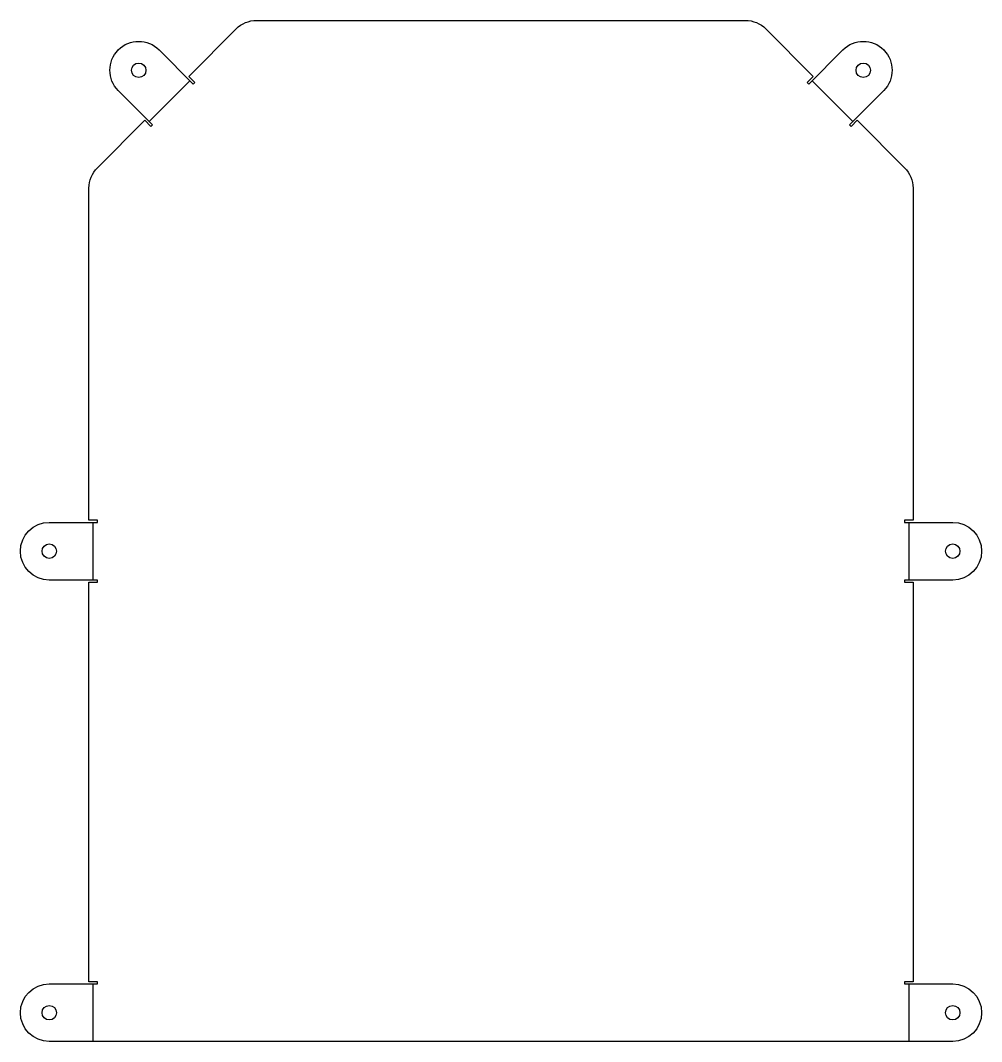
# Model space of a CAD drawing. Extents: x -167 to 167, y 0 to 354.
import ezdxf

# ---------------------------------------------------------------- set-up
doc = ezdxf.new("R2010")
doc.units = 0

msp = doc.modelspace()

# ---------------------------------------------------------------- linework, layer by layer
at = {"layer": '1'}
msp.add_lwpolyline([(156.68, 180, -1), (156.68, 160), (139.91, 160), (139.91, 159.25), (142.91, 159.25), (142.91, 20.75), (139.91, 20.75), (139.91, 20), (156.68, 20, -1), (156.68, 0), (-156.68, 0, -1), (-156.68, 20), (-139.91, 20), (-139.91, 20.75), (-142.91, 20.75), (-142.91, 159.25), (-139.91, 159.25), (-139.91, 160), (-156.68, 160, -1), (-156.68, 180), (-139.91, 180), (-139.91, 180.75), (-142.91, 180.75), (-142.91, 295.86, -0.198912), (-139.98, 302.93), (-123.51, 319.4), (-121.39, 317.28), (-120.86, 317.81), (-132.72, 329.66, -1), (-118.57, 343.81), (-106.72, 331.95), (-106.19, 332.48), (-108.31, 334.6), (-91.84, 351.07, -0.198912), (-84.77, 354), (84.77, 354, -0.198912), (91.84, 351.07), (108.31, 334.6), (106.19, 332.48), (106.72, 331.95), (118.57, 343.81, -1), (132.72, 329.66), (120.86, 317.81), (121.39, 317.28), (123.51, 319.4), (139.98, 302.93, -0.198912), (142.91, 295.86), (142.91, 180.75), (139.91, 180.75), (139.91, 180)], format="xyb", close=True, dxfattribs=at)
for centre in [(-125.64, 336.73), (125.64, 336.73), (-156.68, 170), (156.68, 170), (-156.68, 10), (156.68, 10)]:
    msp.add_circle(centre, 2.5, dxfattribs=at)
at = {"layer": '2'}
for p, q in [((-122.01, 318.96), (-107.87, 333.1)), ((107.87, 333.1), (122.01, 318.96)), ((-141.54, 180), (-141.54, 160)), ((141.54, 160), (141.54, 180)), ((-141.54, 20), (-141.54, 0)), ((141.54, 0), (141.54, 20))]:
    msp.add_line(p, q, dxfattribs=at)

doc.saveas('drawing.dxf')
